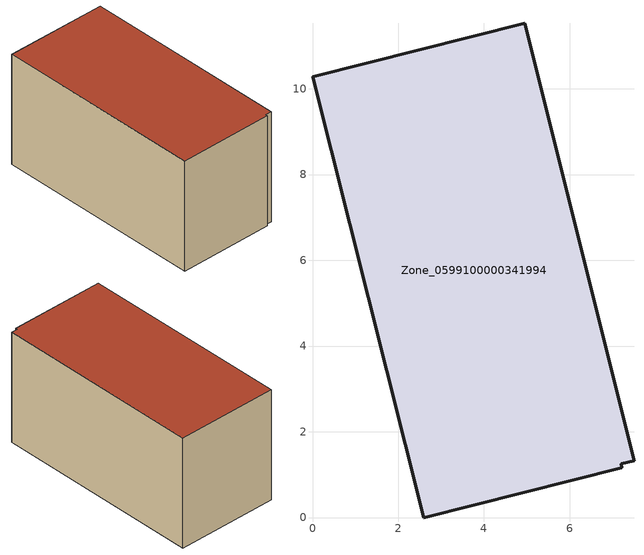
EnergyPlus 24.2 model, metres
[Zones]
Zone_0599100000341994
 floor ground (C_G): 7.5,1.33 7.2,1.25 7.22,1.16 2.59,0 0,10.29 4.95,11.53 z0
 wall outside (C_F): 7.5,1.33 4.95,11.53 0,10.29 2.59,0 7.22,1.16 7.2,1.25 7.5,1.33 z0:5.69
 roof outside (C_R): 7.2,1.25 7.5,1.33 4.95,11.53 0,10.29 2.59,0 7.22,1.16 z5.69
[BUILDING]
Pand.0599100000341994: North Axis=0; Terrain=City; Loads Convergence Tolerance Value=0.04; Temperature Convergence Tolerance Value=0.4; Solar Distribution=FullExterior; Maximum Number of Warmup Days=25; Minimum Number of Warmup Days=1
[Site:Location]
Rotterdam.The.Hague.AP_ZH_NLD Design_Conditions: Latitude=51.96; Longitude=4.45; Time Zone=1; Elevation=-4.5
[SITE:GROUNDTEMPERATURE:BUILDINGSURFACE]
18, 18, 18, 18, 18, 18, 18, 18, 18, 18, 18, 18
[MATERIAL] Thermal Absorptance=0.9; Solar Absorptance=0.7; Visible Absorptance=0.7
Name | Roughness | Thickness | Conductivity | Density | Specific Heat
G.TI.1992-2005 | MediumSmooth | 0.15 | 0.06 | 540 | 1210
F.TI.1992-2005 | Rough | 0.3 | 0.12 | 1920 | 840
R.TI.1992-2005 | MediumRough | 0.2 | 0.08 | 1500 | 1000
[CONSTRUCTION]
C_G: G.TI.1992-2005
C_F: F.TI.1992-2005
C_R: R.TI.1992-2005
[ZONE]
Zone_0599100000341994: Type=1; Multiplier=1; Ceiling Height=Autocalculate; Volume=Autocalculate; Floor Area=autocalculate; Part of Total Floor Area=Yes
[ZONEINFILTRATION:DESIGNFLOWRATE]
Infil_Zone_0599100000341994: Zone or ZoneList or Space or SpaceList=Zone_0599100000341994; Schedule=AlwaysOn; Design Flow Rate Calculation Method=Flow/Area; Flow Rate per Floor Area=0.0015; Constant Term Coefficient=1; Temperature Term Coefficient=0; Velocity Term Coefficient=0; Velocity Squared Term Coefficient=0
[HVACTEMPLATE:ZONE:IDEALLOADSAIRSYSTEM]
Zone_0599100000341994: Maximum Heating Supply Air Temperature=50; Minimum Cooling Supply Air Temperature=13; Maximum Heating Supply Air Humidity Ratio=0.0156; Minimum Cooling Supply Air Humidity Ratio=0.0077; Heating Limit=NoLimit; Cooling Limit=NoLimit; Dehumidification Control Type=ConstantSensibleHeatRatio; Cooling Sensible Heat Ratio=0.7; Dehumidification Setpoint=60; Humidification Control Type=None; Humidification Setpoint=30; Outdoor Air Method=None; Outdoor Air Flow Rate per Person=0.00944; Outdoor Air Flow Rate per Zone Floor Area=0; Outdoor Air Flow Rate per Zone=0; Demand Controlled Ventilation Type=None; Outdoor Air Economizer Type=NoEconomizer; Heat Recovery Type=None; Sensible Heat Recovery Effectiveness=0.7; Latent Heat Recovery Effectiveness=0.65
[ZONECONTROL:THERMOSTAT]
ThermostatControl_Zone_0599100000341994: Zone or ZoneList=Zone_0599100000341994; Control Type Schedule=DualSetpointControlType; Control 1=Thermostat_Zone_0599100000341994; Temperature Difference Between Cutout And Setpoint=0
[THERMOSTATSETPOINT:DUALSETPOINT]
Thermostat_Zone_0599100000341994: Heating Setpoint Temperature Schedule=HeatingSetpoint_Zone_0599100000341994; Cooling Setpoint Temperature Schedule=CoolingSetpoint_Zone_0599100000341994
[SCHEDULE:COMPACT]
HeatingSetpoint_Zone_0599100000341994: Through: 12/31, For: AllDays, Until: 24:00, 21
CoolingSetpoint_Zone_0599100000341994: Through: 12/31, For: AllDays, Until: 24:00, 24
DualSetpointControlType: Through: 12/31, For: AllDays, Until: 24:00, 4
AlwaysOn: Through: 12/31, For: AllDays, Until: 24:00, 1
